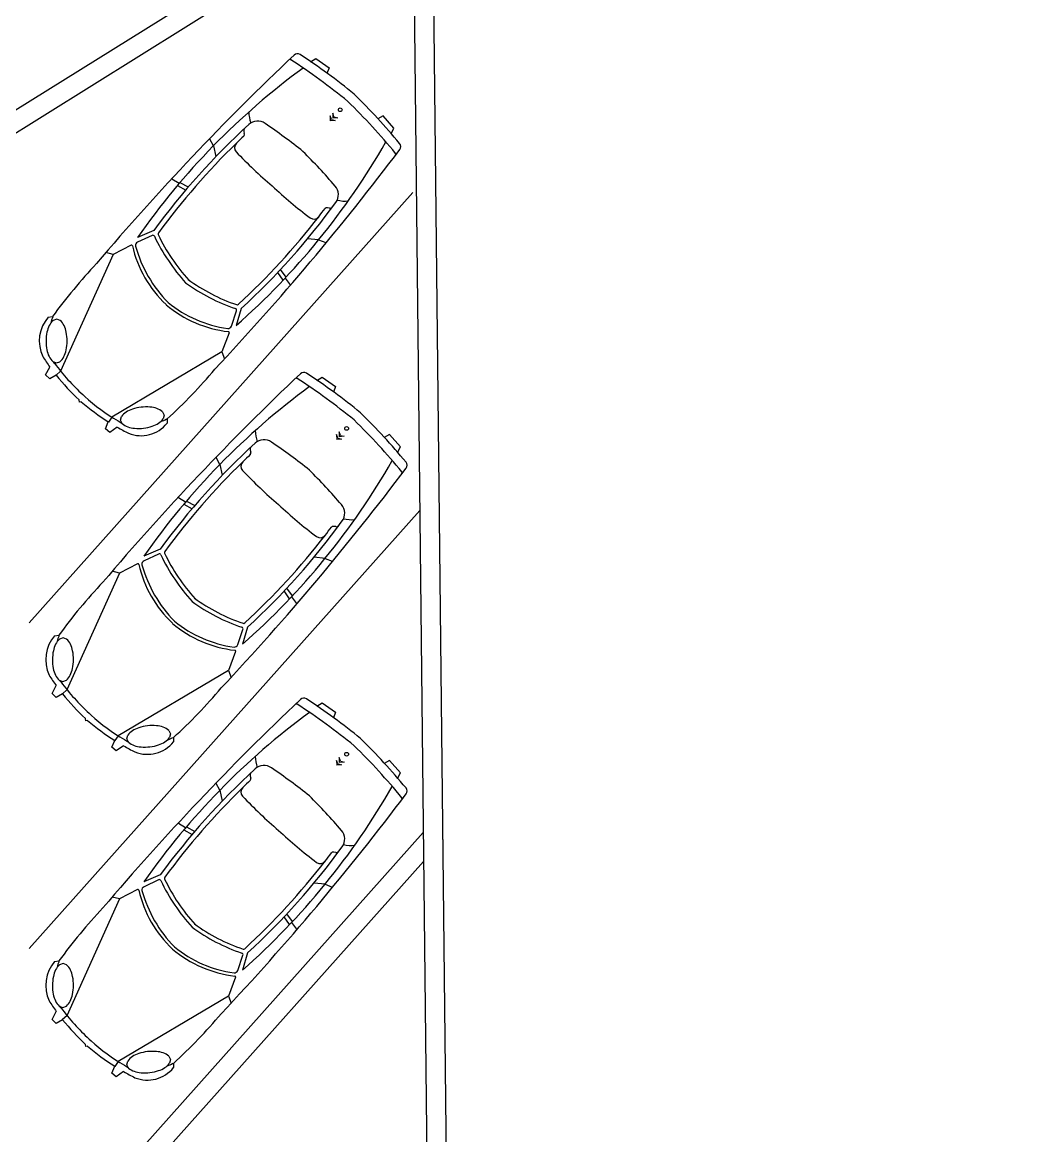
# Model space of a CAD drawing. Header units: inches. Extents: x -7543 to -822, y 102837 to 190349.
# Drawn here: x -837.023 to -836.9711, y 102837.2916 to 102837.3488 of the extents above; entities that cross this region are included whole.
import ezdxf

# ---------------------------------------------------------------- set-up
doc = ezdxf.new("R2010")
doc.units = ezdxf.units.IN
doc.header["$MEASUREMENT"] = 0
doc.layers.get('0').update_dxf_attribs({"lineweight": 25})
doc.layers.add('ARABA', color=7, linetype='Continuous', lineweight=25)
doc.layers.add('ARSA', color=7, linetype='Continuous', lineweight=30)

msp = doc.modelspace()

# ---------------------------------------------------------------- linework, layer by layer
for p, q in [((-837.0482792922384, 102837.3287646687), (-836.9448402105381, 102837.3931509651)), ((-837.0019352694046, 102837.3576117925), (-837.0000981574005, 102837.1874621891)), ((-837.0480054371947, 102837.3277572301), (-837.0029160185378, 102837.3558234177)), ((-837.0029160185378, 102837.3558234177), (-837.0011093037285, 102837.1884891411))]:
    msp.add_line(p, q)
at = {"layer": 'ARABA'}
for p, q in [((-837.0081740026527, 102837.3467586478), (-837.0079020942139, 102837.3469334234)), ((-837.0079020942139, 102837.3469334234), (-837.0072109591964, 102837.3464504027)), ((-837.0072109591964, 102837.3464504027), (-837.0073301601577, 102837.3461584982)), ((-837.00709629448, 102837.3437984556), (-837.0071610810479, 102837.3439848439)), ((-837.0071610810479, 102837.3439848439), (-837.0071582023205, 102837.3437291636)), ((-837.0070355335315, 102837.3441253663), (-837.0070326548041, 102837.343869686)), ((-837.0069707469636, 102837.3439389779), (-837.0070355335315, 102837.3441253663)), ((-837.0069707469636, 102837.3439389779), (-837.0067782661514, 102837.3438955147)), ((-837.0044482287492, 102837.343982084), (-837.0047249144898, 102837.3438308819)), ((-837.0038907077629, 102837.3433495123), (-837.0044482287492, 102837.343982084)), ((-837.0069038136677, 102837.3437549924), (-837.0071582023205, 102837.3437291636)), ((-837.00709629448, 102837.3437984556), (-837.0069038136677, 102837.3437549924)), ((-837.0067782661514, 102837.3438955147), (-837.0070326548041, 102837.343869686)), ((-837.0131584174577, 102837.3424493458), (-837.0133401306783, 102837.3427997218)), ((-837.0115956887041, 102837.3431807829), (-837.0115739705083, 102837.3430785565)), ((-837.0040338693327, 102837.3430597099), (-837.0038907077629, 102837.3433495123)), ((-837.0131584174577, 102837.3424493458), (-837.0130335076525, 102837.3418948269)), ((-837.0149161280611, 102837.3405201867), (-837.0152856365942, 102837.3407430019)), ((-837.0148746752885, 102837.3405689445), (-837.014446671926, 102837.3403376561)), ((-837.0150073245743, 102837.3404123154), (-837.0145798258109, 102837.3401812997)), ((-837.0072051995094, 102837.3392581684), (-837.0073092172917, 102837.3392682788)), ((-837.0162129414236, 102837.3381052073), (-837.0170554455569, 102837.3377434358)), ((-837.0163056115368, 102837.337853035), (-837.0170488996667, 102837.3375013693)), ((-837.0077566671363, 102837.3376232357), (-837.0083217000144, 102837.3376851354)), ((-837.0173813330599, 102837.3373535882), (-837.0183126003175, 102837.3368738222)), ((-837.0077566671363, 102837.3376232357), (-837.007388114291, 102837.337481985)), ((-837.0183126003175, 102837.3368738222), (-837.0210022517846, 102837.3308798852)), ((-837.0183126003175, 102837.3368738222), (-837.0186808570164, 102837.3369695771)), ((-837.0095733715103, 102837.3355574343), (-837.0098508970004, 102837.3359563116)), ((-837.0094326158362, 102837.3357068209), (-837.009710468904, 102837.336106169)), ((-837.0094764144411, 102837.3356601589), (-837.0092135446148, 102837.3353179855)), ((-837.0216349081463, 102837.3336633733), (-837.0214172198481, 102837.3336876674)), ((-837.0122368537911, 102837.3332021215), (-837.0119708116019, 102837.3339801752)), ((-837.0117306301763, 102837.3341005558), (-837.0119955815637, 102837.3332227787)), ((-837.0212033595816, 102837.333556144), (-837.0213849179404, 102837.3334898578)), ((-837.021022616016, 102837.3334876673), (-837.0212033595816, 102837.333556144)), ((-837.012346400055, 102837.3328552053), (-837.0127186408262, 102837.3318759858)), ((-837.0213977067037, 102837.3313746571), (-837.0212169631382, 102837.3313061804)), ((-837.0212169631382, 102837.3313061804), (-837.0210354047794, 102837.3313724666)), ((-837.0127186408262, 102837.3318759858), (-837.0183729249701, 102837.3285307539)), ((-837.0127186408262, 102837.3318759858), (-837.0125821693541, 102837.3315207992)), ((-837.021770173127, 102837.3306914449), (-837.0215509510538, 102837.3310988764)), ((-837.0210022517846, 102837.3308798852), (-837.0212358303188, 102837.330686822)), ((-837.0215583205124, 102837.3304861567), (-837.021770173127, 102837.3306914449)), ((-837.0212243805556, 102837.3306725386), (-837.0215583205124, 102837.3304861567)), ((-837.0078463536387, 102837.330406446), (-837.0075744451998, 102837.3305812215)), ((-837.0075744451998, 102837.3305812215), (-837.0068833101823, 102837.3300982009)), ((-837.0068833101823, 102837.3300982009), (-837.0070025111436, 102837.3298062964)), ((-837.0200357843263, 102837.3293004536), (-837.020047242151, 102837.3294090279)), ((-837.0199416529637, 102837.3293146909), (-837.0200357843263, 102837.3293004536)), ((-837.0183729249701, 102837.3285307539), (-837.0185385595948, 102837.3282769873)), ((-837.0179252296597, 102837.3283652322), (-837.0178797343298, 102837.3285530818)), ((-837.0157793266384, 102837.3288031317), (-837.0156910015384, 102837.3286312131)), ((-837.0156910015384, 102837.3286312131), (-837.0157364968683, 102837.3284433635)), ((-837.0187017717526, 102837.3279340175), (-837.0185540375536, 102837.3282867621)), ((-837.0184740085315, 102837.3277465377), (-837.0187017717526, 102837.3279340175)), ((-837.0180937484462, 102837.3280100923), (-837.0184740085315, 102837.3277465377)), ((-837.0178369045597, 102837.3281933136), (-837.0179252296597, 102837.3283652322)), ((-837.0155363119859, 102837.3284334614), (-837.0155360263605, 102837.3282144219)), ((-837.0067686454659, 102837.3274462537), (-837.0068334320338, 102837.3276326421)), ((-837.0068334320338, 102837.3276326421), (-837.0068305533064, 102837.3273769618)), ((-837.0065761646537, 102837.3274027905), (-837.0068305533064, 102837.3273769618)), ((-837.0067686454659, 102837.3274462537), (-837.0065761646537, 102837.3274027905)), ((-837.0067078845175, 102837.3277731644), (-837.00670500579, 102837.3275174841)), ((-837.0066430979496, 102837.3275867761), (-837.0067078845175, 102837.3277731644)), ((-837.0064506171373, 102837.3275433129), (-837.00670500579, 102837.3275174841)), ((-837.0066430979496, 102837.3275867761), (-837.0064506171373, 102837.3275433129)), ((-837.0041205797351, 102837.3276298822), (-837.0043972654757, 102837.32747868)), ((-837.0035630587488, 102837.3269973105), (-837.0041205797351, 102837.3276298822)), ((-837.0112680396901, 102837.3268285811), (-837.0112463214942, 102837.3267263547)), ((-837.0037062203187, 102837.326707508), (-837.0035630587488, 102837.3269973105)), ((-837.0128307684436, 102837.326097144), (-837.0130124816642, 102837.3264475199)), ((-837.0128307684436, 102837.326097144), (-837.0127058586384, 102837.3255426251)), ((-837.014588479047, 102837.3241679849), (-837.01495798758, 102837.3243908001)), ((-837.0146796755603, 102837.3240601136), (-837.0142521767967, 102837.3238290979)), ((-837.0145470262744, 102837.3242167427), (-837.0141190229119, 102837.3239854543)), ((-837.0068775504953, 102837.3229059666), (-837.0069815682775, 102837.322916077)), ((-837.0158852924095, 102837.3217530055), (-837.0167277965429, 102837.3213912339)), ((-837.0159779625227, 102837.3215008332), (-837.0167212506526, 102837.3211491675)), ((-837.0074290181221, 102837.3212710339), (-837.0079940510003, 102837.3213329336)), ((-837.0074290181221, 102837.3212710339), (-837.0070604652769, 102837.3211297831)), ((-837.0179849513033, 102837.3205216204), (-837.0206746027706, 102837.3145276834)), ((-837.0179849513033, 102837.3205216204), (-837.0183532080024, 102837.3206173753)), ((-837.0170536840458, 102837.3210013864), (-837.0179849513033, 102837.3205216204)), ((-837.0092457224962, 102837.3192052325), (-837.0095232479863, 102837.3196041097)), ((-837.0091049668222, 102837.319354619), (-837.00938281989, 102837.3197539671)), ((-837.0091487654271, 102837.319307957), (-837.0088858956008, 102837.3189657836)), ((-837.0114029811622, 102837.317748354), (-837.0116679325497, 102837.3168705769)), ((-837.0213072591322, 102837.3173111714), (-837.021089570834, 102837.3173354655)), ((-837.0208757105676, 102837.3172039422), (-837.0210572689263, 102837.317137656)), ((-837.0206949670019, 102837.3171354654), (-837.0208757105676, 102837.3172039422)), ((-837.0119092047771, 102837.3168499197), (-837.0116431625879, 102837.3176279734)), ((-837.0120187510408, 102837.3165030035), (-837.012390991812, 102837.315523784)), ((-837.012390991812, 102837.315523784), (-837.018045275956, 102837.3121785521)), ((-837.012390991812, 102837.315523784), (-837.01225452034, 102837.3151685973)), ((-837.0210700576896, 102837.3150224553), (-837.020889314124, 102837.3149539786)), ((-837.020889314124, 102837.3149539786), (-837.0207077557653, 102837.3150202648)), ((-837.021442524113, 102837.3143392431), (-837.0212233020396, 102837.3147466746)), ((-837.0212306714983, 102837.3141339549), (-837.021442524113, 102837.3143392431)), ((-837.0208967315415, 102837.3143203368), (-837.0212306714983, 102837.3141339549)), ((-837.0206746027706, 102837.3145276834), (-837.0209081813047, 102837.3143346202)), ((-837.0078463536387, 102837.3136868713), (-837.0075744451998, 102837.3138616469)), ((-837.0075744451998, 102837.3138616469), (-837.0068833101823, 102837.3133786262)), ((-837.0068833101823, 102837.3133786262), (-837.0070025111436, 102837.3130867217)), ((-837.0197081353122, 102837.3129482518), (-837.019719593137, 102837.3130568261)), ((-837.0196140039495, 102837.3129624891), (-837.0197081353122, 102837.3129482518)), ((-837.0183741227385, 102837.3115818157), (-837.0182263885395, 102837.3119345602)), ((-837.018045275956, 102837.3121785521), (-837.0182109105808, 102837.3119247855)), ((-837.0175975806455, 102837.3120130303), (-837.0175520853157, 102837.3122008799)), ((-837.0175092555455, 102837.3118411118), (-837.0175975806455, 102837.3120130303)), ((-837.0154516776242, 102837.3124509298), (-837.0153633525243, 102837.3122790113)), ((-837.0153633525243, 102837.3122790113), (-837.0154088478541, 102837.3120911617)), ((-837.0152086629719, 102837.3120812596), (-837.0152083773463, 102837.31186222)), ((-837.0181463595173, 102837.3113943359), (-837.0183741227385, 102837.3115818157)), ((-837.017766099432, 102837.3116578905), (-837.0181463595173, 102837.3113943359)), ((-837.0067686454659, 102837.3107266791), (-837.0068334320338, 102837.3109130674)), ((-837.0068334320338, 102837.3109130674), (-837.0068305533064, 102837.3106573871)), ((-837.0067078845175, 102837.3110535898), (-837.00670500579, 102837.3107979094)), ((-837.0066430979496, 102837.3108672014), (-837.0067078845175, 102837.3110535898)), ((-837.0064506171373, 102837.3108237382), (-837.00670500579, 102837.3107979094)), ((-837.0066430979496, 102837.3108672014), (-837.0064506171373, 102837.3108237382)), ((-837.0041205797351, 102837.3109103075), (-837.0043972654757, 102837.3107591054)), ((-837.0035630587488, 102837.3102777358), (-837.0041205797351, 102837.3109103075)), ((-837.0065761646537, 102837.3106832159), (-837.0068305533064, 102837.3106573871)), ((-837.0067686454659, 102837.3107266791), (-837.0065761646537, 102837.3106832159)), ((-837.0037062203187, 102837.3099879334), (-837.0035630587488, 102837.3102777358)), ((-837.0128307684436, 102837.3093775693), (-837.0130124816642, 102837.3097279452)), ((-837.0112680396901, 102837.3101090064), (-837.0112463214942, 102837.31000678)), ((-837.0128307684436, 102837.3093775693), (-837.0127058586384, 102837.3088230504)), ((-837.014588479047, 102837.3074484102), (-837.01495798758, 102837.3076712254)), ((-837.0145470262744, 102837.307497168), (-837.0141190229119, 102837.3072658796)), ((-837.0146796755603, 102837.3073405389), (-837.0142521767967, 102837.3071095232)), ((-837.0068775504953, 102837.3061863919), (-837.0069815682775, 102837.3061965024)), ((-837.0158852924095, 102837.3050334308), (-837.0167277965429, 102837.3046716593)), ((-837.0159779625227, 102837.3047812586), (-837.0167212506526, 102837.3044295928)), ((-837.0074290181221, 102837.3045514592), (-837.0079940510003, 102837.3046133589)), ((-837.0074290181221, 102837.3045514592), (-837.0070604652769, 102837.3044102085)), ((-837.0170536840458, 102837.3042818117), (-837.0179849513033, 102837.3038020457)), ((-837.0179849513033, 102837.3038020457), (-837.0206746027706, 102837.2978081087)), ((-837.0179849513033, 102837.3038020457), (-837.0183532080024, 102837.3038978006)), ((-837.0092457224962, 102837.3024856578), (-837.0095232479863, 102837.3028845351)), ((-837.0091049668222, 102837.3026350444), (-837.00938281989, 102837.3030343924)), ((-837.0091487654271, 102837.3025883824), (-837.0088858956008, 102837.302246209)), ((-837.0213072591322, 102837.3005915968), (-837.021089570834, 102837.3006158909)), ((-837.0119092047771, 102837.300130345), (-837.0116431625879, 102837.3009083988)), ((-837.0114029811622, 102837.3010287793), (-837.0116679325497, 102837.3001510022)), ((-837.0208757105676, 102837.3004843675), (-837.0210572689263, 102837.3004180813)), ((-837.0206949670019, 102837.3004158908), (-837.0208757105676, 102837.3004843675)), ((-837.0120187510408, 102837.2997834288), (-837.012390991812, 102837.2988042093)), ((-837.012390991812, 102837.2988042093), (-837.018045275956, 102837.2954589774)), ((-837.012390991812, 102837.2988042093), (-837.01225452034, 102837.2984490227)), ((-837.0210700576896, 102837.2983028806), (-837.020889314124, 102837.2982344039)), ((-837.020889314124, 102837.2982344039), (-837.0207077557653, 102837.2983006901)), ((-837.021442524113, 102837.2976196684), (-837.0212233020396, 102837.2980270999)), ((-837.0206746027706, 102837.2978081087), (-837.0209081813047, 102837.2976150456)), ((-837.0212306714983, 102837.2974143802), (-837.021442524113, 102837.2976196684)), ((-837.0208967315415, 102837.2976007621), (-837.0212306714983, 102837.2974143802)), ((-837.0197081353122, 102837.2962286772), (-837.019719593137, 102837.2963372514)), ((-837.0196140039495, 102837.2962429144), (-837.0197081353122, 102837.2962286772)), ((-837.018045275956, 102837.2954589774), (-837.0182109105808, 102837.2952052108)), ((-837.0175975806455, 102837.2952934557), (-837.0175520853157, 102837.2954813053)), ((-837.0154516776242, 102837.2957313552), (-837.0153633525243, 102837.2955594367)), ((-837.0153633525243, 102837.2955594367), (-837.0154088478541, 102837.2953715871)), ((-837.0152086629719, 102837.2953616849), (-837.0152083773463, 102837.2951426454)), ((-837.0183741227385, 102837.294862241), (-837.0182263885395, 102837.2952149856)), ((-837.0181463595173, 102837.2946747612), (-837.0183741227385, 102837.294862241)), ((-837.017766099432, 102837.2949383159), (-837.0181463595173, 102837.2946747612)), ((-837.0175092555455, 102837.2951215372), (-837.0175975806455, 102837.2952934557))]:
    msp.add_line(p, q, dxfattribs=at)
for centre in [(-837.0066480132872, 102837.3443002061), (-837.006320364273, 102837.3279480042), (-837.006320364273, 102837.3112284296)]:
    msp.add_circle(centre, 9.516933016274316e-05, dxfattribs=at)
for centre, radius, start, end in [((-836.9164945043258, 102837.249242358), 0.1346778217064291, 133.3927485770607, 139.6678939522592), ((-837.0092133763311, 102837.3468289835), 4.499999999997583e-05, 57.05842240074594, 133.5347721966168), ((-837.027063609055, 102837.3192805794), 0.03287098628267773, 50.74093157914739, 57.05842240074594), ((-837.0088475369157, 102837.3469277139), 0.000247499999999867, 56.81060752771437, 133.3927485770607), ((-837.0267182206801, 102837.3196074086), 0.03289348628267771, 50.81039601236817, 56.81060752771437), ((-836.9866422848407, 102837.3165244299), 0.03708377749311069, 126.2154967412763, 145.096843447454), ((-837.0289328373535, 102837.3215860235), 0.03289348628267771, 39.63199056024315, 45.63220192981639), ((-837.0292188472724, 102837.3212061436), 0.03287098628267773, 39.38417567846882, 45.70166642697656), ((-837.0098353119464, 102837.3441778057), 0.00150441670434128, 179.6315370191445, 201.5913340983473), ((-836.9866422848407, 102837.3165244299), 0.03660810952393648, 132.4353720399124, 143.8778903285666), ((-837.0114453512261, 102837.3432328319), 0.0001590925837969299, 131.9677616522939, 199.0965723449788), ((-837.0108884433967, 102837.343044463), 0.0006749999999996373, 55.57620033305955, 132.4353720399124), ((-837.0292236333207, 102837.31629044), 0.03310888568083022, 51.38367466075497, 55.57620033305955), ((-836.9866422848407, 102837.3165244299), 0.03634879210174812, 133.3546720233487, 134.1928852544576), ((-837.0116805067969, 102837.3430336696), 0.0001156062740480409, 316.7363050285066, 22.84711569808912), ((-836.9866422848407, 102837.3165244299), 0.03634879210174812, 134.1928852544576, 143.8167531960702), ((-837.1112214711193, 102837.4232181481), 0.1346778217064291, 316.7747043779685, 323.0498495703082), ((-837.0117605791646, 102837.342360557), 0.0003149999999998308, 134.1928852544576, 223.3510827993141), ((-837.0364931766608, 102837.3610629365), 0.03708377749311069, 311.3457547003889, 330.2271014659309), ((-837.0037902951773, 102837.3424093997), 0.000247499999999867, 323.0498495703082, 39.63199056024315), ((-836.9953012829321, 102837.3578987424), 0.02295000910661606, 223.3510827993141, 229.7158291202296), ((-837.0319477318676, 102837.3187242436), 0.03310888568083022, 40.86639770125323, 45.05892330567215), ((-837.0038473520601, 102837.3420347923), 4.499999999997583e-05, 322.9078259962416, 39.38417567846882), ((-836.9944085458399, 102837.3571011403), 0.02295000910661606, 226.7267689089092, 233.0915151602107), ((-837.007420016909, 102837.3399456511), 0.0006749999999996373, 324.0072260800486, 40.86639770125323), ((-837.0364931766608, 102837.3610629365), 0.03660810952393648, 312.5647077903826, 324.0072260800486), ((-837.0064120010713, 102837.3411193017), 0.00150441670434128, 254.8512639030702, 276.8110609447722), ((-837.0364931766608, 102837.3610629365), 0.03634879210174812, 312.6258451262048, 322.2497128265495), ((-837.0080017434932, 102837.3390022836), 0.0003149999999998308, 233.0915151602107, 322.2497128265495), ((-837.0364931766608, 102837.3610629365), 0.03634879210174812, 322.2497128265495, 323.0879258501103), ((-837.0073418664798, 102837.3391573787), 0.0001156062740480409, 73.59548239263452, 139.7062930803547), ((-837.0071703482922, 102837.3394133968), 0.0001590925837969299, 257.3460256880885, 324.4748364605726), ((-837.0162670755294, 102837.3377717025), 8.999999999992818e-05, 25.12054744297901, 115.3519780237357), ((-837.0070279445165, 102837.3422117505), 0.01016064157059803, 205.6723818240969, 221.960160373616), ((-837.015907951339, 102837.3379305218), 8.999999999995165e-05, 143.8167531960702, 205.1743721134909), ((-837.0075657140633, 102837.341851524), 0.009307764416507335, 205.1743721134909, 222.5119945175455), ((-837.0173607242576, 102837.3373135847), 4.499999999997583e-05, 12.86973466207192, 117.2564107654232), ((-837.011470471015, 102837.3386593586), 0.005997035299226089, 192.8697346620719, 226.6324002189521), ((-837.016968133558, 102837.337331677), 0.0001879325846120327, 115.4523981088941, 189.6606797292207), ((-837.0107595105958, 102837.339070279), 0.006634397414577798, 195.4746741711594, 224.6053053795542), ((-836.998878631643, 102837.3172853966), 0.02787512234647695, 136.6820731235742, 143.9550555445813), ((-837.0089782582379, 102837.3431135397), 0.009520339965589604, 233.9306036768649, 251.3220505221535), ((-837.0089782582379, 102837.3431135397), 0.009307764416507335, 233.9306036768649, 251.2682260711686), ((-837.011712120395, 102837.3388752565), 0.005997035299226089, 229.8101976676421, 263.5728633648542), ((-837.0116054798144, 102837.3391198416), 0.006099458766031789, 230.5276254037164, 262.2775914588988), ((-837.0119384347546, 102837.3343840187), 8.999999999995165e-05, 251.2682260711686, 312.6258451262048), ((-837.0202133109026, 102837.332428798), 0.001882847507037883, 139.0275683852728, 204.8522579010279), ((-837.0207064166975, 102837.3332734155), 0.0008022095819428713, 151.1041279063264, 173.4728626863187), ((-837.0120559545105, 102837.3340093418), 8.999999999994027e-05, 341.0906202654473, 71.32205052215345), ((-837.0203019152389, 102837.3326028408), 0.001429487338978499, 154.0238532228416, 168.4140653097078), ((-837.02086051851, 102837.332875002), 0.0008081103728576813, 130.460265612135, 154.0238532228416), ((-837.0215544118237, 102837.3328791974), 0.0008081103728575126, 25.28332069867852, 48.84690825477997), ((-837.022116265176, 102837.3326138106), 0.001429487338978064, 10.89310858724067, 25.28332069867852), ((-837.0124145370731, 102837.3332633368), 0.0001879325846119416, 266.7819181735837, 340.9901999669536), ((-837.0194114731532, 102837.3324202871), 0.002338449916872681, 168.4140653097078, 179.6535867363991), ((-837.0230088495665, 102837.3324420373), 0.002338449916874114, 359.6535867363992, 10.89310858724067), ((-837.0123884633567, 102837.3328711953), 4.499999999997583e-05, 339.1861872122849, 83.57286336485417), ((-837.0194114731532, 102837.3324202871), 0.002338449916873926, 179.6535867363991, 190.8931085872407), ((-837.0203040575437, 102837.3322485138), 0.001429487338978064, 190.8931085872407, 205.2833206986785), ((-837.0221184074809, 102837.3322594836), 0.00142948733897861, 334.0238532228415, 348.4140653097077), ((-837.0230088495665, 102837.3324420373), 0.002338449916872538, 348.4140653097077, 359.6535867363992), ((-837.0120585162422, 102837.3380317431), 0.01175461438550492, 212.9549466679423, 216.1427875591319), ((-837.0208659108961, 102837.331983127), 0.0008081103728578017, 205.2833206986785, 228.84690825478), ((-837.0183342685061, 102837.3337030864), 0.003839834011839282, 217.4301260753952, 221.1436226983856), ((-837.0215598042098, 102837.3319873224), 0.0008081103728576813, 310.460265612135, 334.0238532228415), ((-837.0120323844303, 102837.3381711605), 0.01155178216232645, 217.2641080579892, 227.9733683957975), ((-837.0343640028264, 102837.3489892514), 0.0278751223464747, 312.4875427087429, 319.7605249052479), ((-837.0085198879016, 102837.3305755121), 0.000247499999999867, 56.81060752771437, 133.3927485770607), ((-837.026390571666, 102837.3032552068), 0.03289348628267771, 50.81039601236817, 56.81060752771437), ((-837.0120585162422, 102837.3380317431), 0.01175461438550504, 218.7607222515122, 227.1856796796043), ((-836.9161668553116, 102837.2328901561), 0.1346778217064291, 133.3927485770607, 139.6678939522592), ((-837.008885727317, 102837.3304767817), 4.499999999997583e-05, 57.05842240074594, 133.5347721966168), ((-837.0267359600409, 102837.3029283776), 0.03287098628267773, 50.74093157914739, 57.05842240074594), ((-836.9863146358266, 102837.3001722281), 0.03708377749311069, 126.2154967412763, 145.096843447454), ((-837.0122697890938, 102837.3382205016), 0.01175461438550505, 229.2569184373467, 237.681875564446), ((-837.0134438399064, 102837.3364667879), 0.009341239790251948, 227.4056312115778, 240.4349311011017), ((-837.0172099198427, 102837.3281009856), 0.0008081103728576461, 122.4187449323622, 145.9823323251595), ((-837.0168767977888, 102837.3275764486), 0.00142948733897861, 108.0285326763779, 122.4187449323622), ((-837.0165954824407, 102837.3267121138), 0.002338449916873797, 96.78901117631047, 108.0285326763779), ((-837.0165954824407, 102837.3267121138), 0.002338449916872995, 85.54948968623016, 96.78901117631047), ((-837.0165249487887, 102837.3276183357), 0.001429487338978064, 71.15927748671271, 85.54948968623016), ((-837.016324282282, 102837.3282064192), 0.0008081103728577893, 47.59568978502742, 71.15927748671271), ((-837.0286051883394, 102837.3052338217), 0.03289348628267771, 39.63199056024315, 45.63220192981639), ((-837.010299116443, 102837.3416594242), 0.01571815980534222, 240.2708994898337, 242.6636645148911), ((-837.0158669213625, 102837.3314986733), 0.003839834011839282, 235.2989755854009, 239.0124722039662), ((-837.0172919489161, 102837.3287900261), 0.0008081103728577878, 227.5956897850274, 251.1592774867127), ((-837.0170912824093, 102837.3293781096), 0.001429487338978505, 251.1592774867127, 265.5494896862302), ((-837.0168778657508, 102837.3292994291), 0.001725622655816008, 248.2574458526979, 321.0411030221411), ((-837.0170207487573, 102837.3302843315), 0.002338449916873022, 265.5494896862302, 276.7890111763104), ((-837.0170207487573, 102837.3302843315), 0.002338449916872538, 276.7890111763104, 288.0285326763779), ((-837.0167394334093, 102837.3294199967), 0.00142948733897861, 288.0285326763779, 302.4187449323622), ((-837.0164063113554, 102837.3288954597), 0.0008081103728576813, 302.4187449323622, 325.9823323251595), ((-837.0160277053895, 102837.3290932934), 0.0008022095819428713, 282.9697353753965, 305.3384702208066), ((-837.0288911982584, 102837.3048539418), 0.03287098628267773, 39.38417567846882, 45.70166642697656), ((-837.0105607943826, 102837.3266922612), 0.0006749999999996373, 55.57620033305955, 132.4353720399124), ((-837.0095076629324, 102837.3278256039), 0.00150441670434128, 179.6315370191445, 201.5913340983473), ((-836.9863146358266, 102837.3001722281), 0.03660810952393648, 132.4353720399124, 143.8778903285666), ((-837.0111177022121, 102837.32688063), 0.0001590925837969299, 131.9677616522939, 199.0965723449788), ((-837.0288959843066, 102837.2999382381), 0.03310888568083022, 51.38367466075497, 55.57620033305955), ((-836.9863146358266, 102837.3001722281), 0.03634879210174812, 134.1928852544576, 143.8167531960702), ((-837.0114329301506, 102837.3260083552), 0.0003149999999998308, 134.1928852544576, 223.3510827993141), ((-837.0361655276467, 102837.3447107347), 0.03708377749311069, 311.3457547003889, 330.2271014659309), ((-836.9863146358266, 102837.3001722281), 0.03634879210174812, 133.3546720233487, 134.1928852544576), ((-837.0113528577829, 102837.3266814678), 0.0001156062740480409, 316.7363050285066, 22.84711569808912), ((-837.0034626461631, 102837.3260571978), 0.000247499999999867, 323.0498495703082, 39.63199056024315), ((-837.1108938221053, 102837.4068659463), 0.1346778217064291, 316.7747043779685, 323.0498495703082), ((-836.9949736339181, 102837.3415465406), 0.02295000910661606, 223.3510827993141, 229.7158291202296), ((-837.0316200828536, 102837.3023720417), 0.03310888568083022, 40.86639770125323, 45.05892330567215), ((-837.003519703046, 102837.3256825905), 4.499999999997583e-05, 322.9078259962416, 39.38417567846882), ((-836.9940808968258, 102837.3407489385), 0.02295000910661606, 226.7267689089092, 233.0915151602107), ((-837.007092367895, 102837.3235934493), 0.0006749999999996373, 324.0072260800486, 40.86639770125323), ((-837.0361655276467, 102837.3447107347), 0.03660810952393648, 312.5647077903826, 324.0072260800486), ((-837.0361655276467, 102837.3447107347), 0.03634879210174812, 322.2497128265495, 323.0879258501103), ((-837.0070142174657, 102837.3228051769), 0.0001156062740480409, 73.59548239263452, 139.7062930803547), ((-837.0068426992782, 102837.3230611949), 0.0001590925837969299, 257.3460256880885, 324.4748364605726), ((-837.0060843520573, 102837.3247670998), 0.00150441670434128, 254.8512639030702, 276.8110609447722), ((-837.0361655276467, 102837.3447107347), 0.03634879210174812, 312.6258451262048, 322.2497128265495), ((-837.0076740944791, 102837.3226500817), 0.0003149999999998308, 233.0915151602107, 322.2497128265495), ((-837.0166404845438, 102837.3209794752), 0.0001879325846120327, 115.4523981088941, 189.6606797292207), ((-837.0159394265154, 102837.3214195007), 8.999999999992818e-05, 25.12054744297901, 115.3519780237357), ((-837.0067002955024, 102837.3258595487), 0.01016064157059803, 205.6723818240969, 221.960160373616), ((-837.015580302325, 102837.32157832), 8.999999999995165e-05, 143.8167531960702, 205.1743721134909), ((-837.0072380650491, 102837.3254993221), 0.009307764416507335, 205.1743721134909, 222.5119945175455), ((-837.0170330752435, 102837.3209613829), 4.499999999997583e-05, 12.86973466207192, 117.2564107654232), ((-837.0111428220009, 102837.3223071568), 0.005997035299226089, 192.8697346620719, 226.6324002189521), ((-837.0104318615817, 102837.3227180772), 0.006634397414577798, 195.4746741711594, 224.6053053795542), ((-836.9985509826289, 102837.3009331947), 0.02787512234647695, 136.6820731235742, 143.9550555445813), ((-837.0086506092239, 102837.3267613378), 0.009520339965589604, 233.9306036768649, 251.3220505221535), ((-837.0086506092239, 102837.3267613378), 0.009307764416507335, 233.9306036768649, 251.2682260711686), ((-837.011384471381, 102837.3225230547), 0.005997035299226089, 229.8101976676421, 263.5728633648542), ((-837.0112778308003, 102837.3227676398), 0.006099458766031789, 230.5276254037164, 262.2775914588988), ((-837.0117283054965, 102837.3176571399), 8.999999999994027e-05, 341.0906202654473, 71.32205052215345), ((-837.0116107857405, 102837.3180318169), 8.999999999995165e-05, 251.2682260711686, 312.6258451262048), ((-837.0198856618885, 102837.3160765962), 0.001882847507037883, 139.0275683852728, 204.8522579010279), ((-837.0205328694959, 102837.3165228002), 0.0008081103728576813, 130.460265612135, 154.0238532228416), ((-837.0203787676835, 102837.3169212137), 0.0008022095819428713, 151.1041279063264, 173.4728626863187), ((-837.0212267628096, 102837.3165269956), 0.0008081103728575126, 25.28332069867852, 48.84690825477997), ((-837.0190838241392, 102837.3160680853), 0.002338449916872681, 168.4140653097078, 179.6535867363991), ((-837.0199742662248, 102837.316250639), 0.001429487338978499, 154.0238532228416, 168.4140653097078), ((-837.021788616162, 102837.3162616088), 0.001429487338978064, 10.89310858724067, 25.28332069867852), ((-837.0226812005524, 102837.3160898355), 0.002338449916874114, 359.6535867363992, 10.89310858724067), ((-837.012086888059, 102837.316911135), 0.0001879325846119416, 266.7819181735837, 340.9901999669536), ((-837.0120608143427, 102837.3165189935), 4.499999999997583e-05, 339.1861872122849, 83.57286336485417), ((-837.0190838241392, 102837.3160680853), 0.002338449916873926, 179.6535867363991, 190.8931085872407), ((-837.0226812005524, 102837.3160898355), 0.002338449916872538, 348.4140653097077, 359.6535867363992), ((-837.0199764085296, 102837.315896312), 0.001429487338978064, 190.8931085872407, 205.2833206986785), ((-837.0217907584668, 102837.3159072818), 0.00142948733897861, 334.0238532228415, 348.4140653097077), ((-837.011730867228, 102837.3216795413), 0.01175461438550492, 212.9549466679423, 216.1427875591319), ((-837.0205382618819, 102837.3156309252), 0.0008081103728578017, 205.2833206986785, 228.84690825478), ((-837.018006619492, 102837.3173508846), 0.003839834011839282, 217.4301260753952, 221.1436226983856), ((-837.0117047354163, 102837.3218189587), 0.01155178216232645, 217.2641080579892, 227.9733683957975), ((-837.0212321551957, 102837.3156351206), 0.0008081103728576813, 310.460265612135, 334.0238532228415), ((-837.011730867228, 102837.3216795413), 0.01175461438550504, 218.7607222515122, 227.1856796796043), ((-837.0340363538123, 102837.3326370496), 0.0278751223464747, 312.4875427087429, 319.7605249052479), ((-836.9161668553116, 102837.2161705815), 0.1346778217064291, 133.3927485770607, 139.6678939522592), ((-837.008885727317, 102837.313757207), 4.499999999997583e-05, 57.05842240074594, 133.5347721966168), ((-837.0267359600409, 102837.2862088029), 0.03287098628267773, 50.74093157914739, 57.05842240074594), ((-837.0085198879016, 102837.3138559374), 0.000247499999999867, 56.81060752771437, 133.3927485770607), ((-837.026390571666, 102837.2865356321), 0.03289348628267771, 50.81039601236817, 56.81060752771437), ((-837.0131161908922, 102837.3201145861), 0.009341239790251948, 227.4056312115778, 240.4349311011017), ((-836.9863146358266, 102837.2834526534), 0.03708377749311069, 126.2154967412763, 145.096843447454), ((-837.0119421400798, 102837.3218682998), 0.01175461438550505, 229.2569184373467, 237.681875564446), ((-837.0165491487746, 102837.3112242468), 0.00142948733897861, 108.0285326763779, 122.4187449323622), ((-837.0162678334266, 102837.310359912), 0.002338449916873797, 96.78901117631047, 108.0285326763779), ((-837.0162678334266, 102837.310359912), 0.002338449916872995, 85.54948968623016, 96.78901117631047), ((-837.0161972997747, 102837.3112661338), 0.001429487338978064, 71.15927748671271, 85.54948968623016), ((-837.0159966332678, 102837.3118542174), 0.0008081103728577893, 47.59568978502742, 71.15927748671271), ((-837.0155392723484, 102837.3151464715), 0.003839834011839282, 235.2989755854009, 239.0124722039662), ((-837.0168822708287, 102837.3117487838), 0.0008081103728576461, 122.4187449323622, 145.9823323251595), ((-837.0160786623412, 102837.3125432579), 0.0008081103728576813, 302.4187449323622, 325.9823323251595), ((-837.0157000563754, 102837.3127410916), 0.0008022095819428713, 282.9697353753965, 305.3384702208066), ((-837.0286051883394, 102837.288514247), 0.03289348628267771, 39.63199056024315, 45.63220192981639), ((-837.0099714674288, 102837.3253072223), 0.01571815980534222, 240.2708994898337, 242.6636645148911), ((-837.0169642999019, 102837.3124378243), 0.0008081103728577878, 227.5956897850274, 251.1592774867127), ((-837.0167636333952, 102837.3130259078), 0.001429487338978505, 251.1592774867127, 265.5494896862302), ((-837.0165502167366, 102837.3129472272), 0.001725622655816008, 248.2574458526979, 321.0411030221411), ((-837.0166930997432, 102837.3139321296), 0.002338449916873022, 265.5494896862302, 276.7890111763104), ((-837.0166930997432, 102837.3139321296), 0.002338449916872538, 276.7890111763104, 288.0285326763779), ((-837.0164117843952, 102837.3130677948), 0.00142948733897861, 288.0285326763779, 302.4187449323622), ((-837.0288911982584, 102837.2881343671), 0.03287098628267773, 39.38417567846882, 45.70166642697656), ((-837.0095076629324, 102837.3111060292), 0.00150441670434128, 179.6315370191445, 201.5913340983473), ((-836.9863146358266, 102837.2834526534), 0.03660810952393648, 132.4353720399124, 143.8778903285666), ((-837.0111177022121, 102837.3101610554), 0.0001590925837969299, 131.9677616522939, 199.0965723449788), ((-837.0105607943826, 102837.3099726865), 0.0006749999999996373, 55.57620033305955, 132.4353720399124), ((-837.0288959843066, 102837.2832186634), 0.03310888568083022, 51.38367466075497, 55.57620033305955), ((-836.9863146358266, 102837.2834526534), 0.03634879210174812, 133.3546720233487, 134.1928852544576), ((-837.0113528577829, 102837.3099618932), 0.0001156062740480409, 316.7363050285066, 22.84711569808912), ((-836.9863146358266, 102837.2834526534), 0.03634879210174812, 134.1928852544576, 143.8167531960702), ((-837.1108938221053, 102837.3901463716), 0.1346778217064291, 316.7747043779685, 323.0498495703082), ((-837.0114329301506, 102837.3092887805), 0.0003149999999998308, 134.1928852544576, 223.3510827993141), ((-837.0361655276467, 102837.32799116), 0.03708377749311069, 311.3457547003889, 330.2271014659309), ((-836.9949736339181, 102837.3248269659), 0.02295000910661606, 223.3510827993141, 229.7158291202296), ((-837.0316200828536, 102837.2856524671), 0.03310888568083022, 40.86639770125323, 45.05892330567215), ((-837.0034626461631, 102837.3093376232), 0.000247499999999867, 323.0498495703082, 39.63199056024315), ((-837.003519703046, 102837.3089630158), 4.499999999997583e-05, 322.9078259962416, 39.38417567846882), ((-836.9940808968258, 102837.3240293638), 0.02295000910661606, 226.7267689089092, 233.0915151602107), ((-837.007092367895, 102837.3068738747), 0.0006749999999996373, 324.0072260800486, 40.86639770125323), ((-837.0361655276467, 102837.32799116), 0.03660810952393648, 312.5647077903826, 324.0072260800486), ((-837.0068426992782, 102837.3063416203), 0.0001590925837969299, 257.3460256880885, 324.4748364605726), ((-837.0060843520573, 102837.3080475251), 0.00150441670434128, 254.8512639030702, 276.8110609447722), ((-837.0361655276467, 102837.32799116), 0.03634879210174812, 312.6258451262048, 322.2497128265495), ((-837.0076740944791, 102837.3059305071), 0.0003149999999998308, 233.0915151602107, 322.2497128265495), ((-837.0361655276467, 102837.32799116), 0.03634879210174812, 322.2497128265495, 323.0879258501103), ((-837.0070142174657, 102837.3060856022), 0.0001156062740480409, 73.59548239263452, 139.7062930803547), ((-837.0159394265154, 102837.3046999261), 8.999999999992818e-05, 25.12054744297901, 115.3519780237357), ((-837.0067002955024, 102837.309139974), 0.01016064157059803, 205.6723818240969, 221.960160373616), ((-837.015580302325, 102837.3048587453), 8.999999999995165e-05, 143.8167531960702, 205.1743721134909), ((-837.0072380650491, 102837.3087797475), 0.009307764416507335, 205.1743721134909, 222.5119945175455), ((-837.0170330752435, 102837.3042418082), 4.499999999997583e-05, 12.86973466207192, 117.2564107654232), ((-837.0111428220009, 102837.3055875821), 0.005997035299226089, 192.8697346620719, 226.6324002189521), ((-837.0166404845438, 102837.3042599005), 0.0001879325846120327, 115.4523981088941, 189.6606797292207), ((-837.0104318615817, 102837.3059985025), 0.006634397414577798, 195.4746741711594, 224.6053053795542), ((-836.9985509826289, 102837.2842136201), 0.02787512234647695, 136.6820731235742, 143.9550555445813), ((-837.0086506092239, 102837.3100417632), 0.009520339965589604, 233.9306036768649, 251.3220505221535), ((-837.0086506092239, 102837.3100417632), 0.009307764416507335, 233.9306036768649, 251.2682260711686), ((-837.011384471381, 102837.30580348), 0.005997035299226089, 229.8101976676421, 263.5728633648542), ((-837.0112778308003, 102837.3060480651), 0.006099458766031789, 230.5276254037164, 262.2775914588988), ((-837.0116107857405, 102837.3013122422), 8.999999999995165e-05, 251.2682260711686, 312.6258451262048), ((-837.0198856618885, 102837.2993570215), 0.001882847507037883, 139.0275683852728, 204.8522579010279), ((-837.0203787676835, 102837.300201639), 0.0008022095819428713, 151.1041279063264, 173.4728626863187), ((-837.0117283054965, 102837.3009375652), 8.999999999994027e-05, 341.0906202654473, 71.32205052215345), ((-837.0199742662248, 102837.2995310643), 0.001429487338978499, 154.0238532228416, 168.4140653097078), ((-837.0205328694959, 102837.2998032255), 0.0008081103728576813, 130.460265612135, 154.0238532228416), ((-837.0212267628096, 102837.2998074209), 0.0008081103728575126, 25.28332069867852, 48.84690825477997), ((-837.021788616162, 102837.2995420341), 0.001429487338978064, 10.89310858724067, 25.28332069867852), ((-837.012086888059, 102837.3001915603), 0.0001879325846119416, 266.7819181735837, 340.9901999669536), ((-837.0190838241392, 102837.2993485106), 0.002338449916873926, 179.6535867363991, 190.8931085872407), ((-837.0190838241392, 102837.2993485106), 0.002338449916872681, 168.4140653097078, 179.6535867363991), ((-837.0226812005524, 102837.2993702608), 0.002338449916872538, 348.4140653097077, 359.6535867363992), ((-837.0226812005524, 102837.2993702608), 0.002338449916874114, 359.6535867363992, 10.89310858724067), ((-837.0120608143427, 102837.2997994188), 4.499999999997583e-05, 339.1861872122849, 83.57286336485417), ((-837.0199764085296, 102837.2991767373), 0.001429487338978064, 190.8931085872407, 205.2833206986785), ((-837.0217907584668, 102837.2991877071), 0.00142948733897861, 334.0238532228415, 348.4140653097077), ((-837.011730867228, 102837.3049599666), 0.01175461438550492, 212.9549466679423, 216.1427875591319), ((-837.0205382618819, 102837.2989113505), 0.0008081103728578017, 205.2833206986785, 228.84690825478), ((-837.018006619492, 102837.3006313099), 0.003839834011839282, 217.4301260753952, 221.1436226983856), ((-837.0212321551957, 102837.2989155459), 0.0008081103728576813, 310.460265612135, 334.0238532228415), ((-837.0117047354163, 102837.305099384), 0.01155178216232645, 217.2641080579892, 227.9733683957975), ((-837.0340363538123, 102837.3159174749), 0.0278751223464747, 312.4875427087429, 319.7605249052479), ((-837.011730867228, 102837.3049599666), 0.01175461438550504, 218.7607222515122, 227.1856796796043), ((-837.0131161908922, 102837.3033950114), 0.009341239790251948, 227.4056312115778, 240.4349311011017), ((-837.0119421400798, 102837.3051487251), 0.01175461438550505, 229.2569184373467, 237.681875564446), ((-837.0162678334266, 102837.2936403374), 0.002338449916873797, 96.78901117631047, 108.0285326763779), ((-837.0162678334266, 102837.2936403374), 0.002338449916872995, 85.54948968623016, 96.78901117631047), ((-837.0161972997747, 102837.2945465592), 0.001429487338978064, 71.15927748671271, 85.54948968623016), ((-837.0168822708287, 102837.2950292091), 0.0008081103728576461, 122.4187449323622, 145.9823323251595), ((-837.0165491487746, 102837.2945046722), 0.00142948733897861, 108.0285326763779, 122.4187449323622), ((-837.0159966332678, 102837.2951346427), 0.0008081103728577893, 47.59568978502742, 71.15927748671271), ((-837.0160786623412, 102837.2958236832), 0.0008081103728576813, 302.4187449323622, 325.9823323251595), ((-837.0157000563754, 102837.2960215169), 0.0008022095819428713, 282.9697353753965, 305.3384702208066), ((-837.0099714674288, 102837.3085876477), 0.01571815980534222, 240.2708994898337, 242.6636645148911), ((-837.0155392723484, 102837.2984268968), 0.003839834011839282, 235.2989755854009, 239.0124722039662), ((-837.0169642999019, 102837.2957182496), 0.0008081103728577878, 227.5956897850274, 251.1592774867127), ((-837.0167636333952, 102837.2963063332), 0.001429487338978505, 251.1592774867127, 265.5494896862302), ((-837.0165502167366, 102837.2962276526), 0.001725622655816008, 248.2574458526979, 321.0411030221411), ((-837.0166930997432, 102837.297212555), 0.002338449916873022, 265.5494896862302, 276.7890111763104), ((-837.0166930997432, 102837.297212555), 0.002338449916872538, 276.7890111763104, 288.0285326763779), ((-837.0164117843952, 102837.2963482202), 0.00142948733897861, 288.0285326763779, 302.4187449323622)]:
    msp.add_arc(centre, radius, start, end, dxfattribs=at)
at = {"layer": 'ARSA', "color": 40}
for p, q in [((-837.022619799399, 102837.3179702735), (-837.0029160185378, 102837.3400629203)), ((-837.022619799399, 102837.3012506989), (-837.0025695245912, 102837.3237318482)), ((-837.022619799399, 102837.2845311242), (-837.0023911619506, 102837.3072122607)), ((-837.001387038279, 102837.3068357329), (-837.0013577027989, 102837.306868625)), ((-837.021619799399, 102837.2841499728), (-837.0023751346104, 102837.3057278408))]:
    msp.add_line(p, q, dxfattribs=at)

doc.saveas('drawing.dxf')
